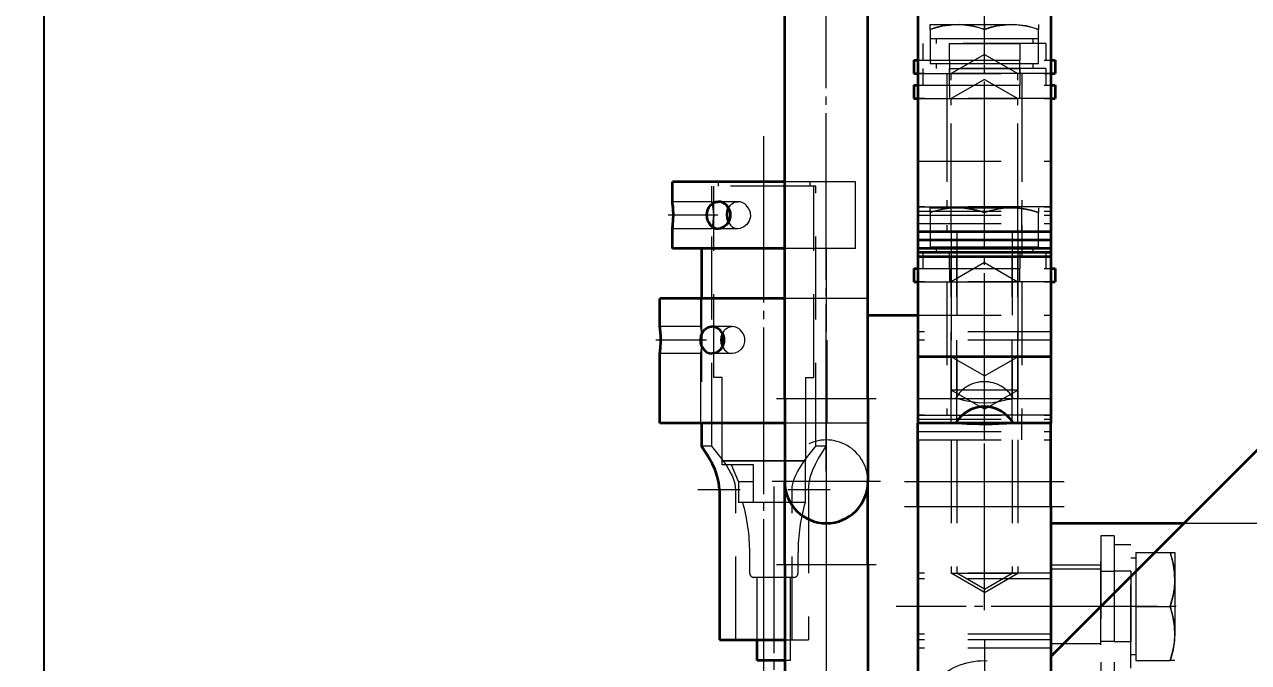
# Model space of a CAD drawing. Header units: millimetres. Extents: x 7914 to 16415, y -883 to 305.
# Drawn here: x 8743 to 8890.1, y -27.7 to 49 of the extents above; entities that cross this region are included whole.
import ezdxf

# ---------------------------------------------------------------- set-up
doc = ezdxf.new("R2010")
doc.units = ezdxf.units.MM
doc.linetypes.add('CENTER-HOKUTO', pattern=[23, 20, -1, 1, -1])
doc.linetypes.add('HIDDEN-HOKUTO', pattern=[3.8, 2.5, -1.3])
doc.layers.add('AM_7', color=2, linetype='CENTER-HOKUTO', lineweight=30)
doc.layers.add('AM_HID', color=1, linetype='HIDDEN-HOKUTO', lineweight=25)
doc.layers.add('word_dim', color=253, linetype='Continuous')
doc.styles.get("Standard").update_dxf_attribs({"font": 'romans.shx', "bigfont": 'bigfont.shx'})
doc.dimstyles.new('RS1-4', dxfattribs={"dimscale": 4, "dimtxt": 3.5, "dimasz": 3, "dimexe": 1, "dimexo": 0, "dimgap": 1, "dimtad": 3, "dimdsep": 46, "dimtxsty": 'Standard', "dimblk1": 'OPEN', "dimblk2": 'OPEN', "dimsah": 1, "dimcen": 0, "dimclrd": 256, "dimclre": 256, "dimclrt": 3, "dimadec": 0, "dimazin": 0, "dimtfac": 1, "dimtmove": 0, "dimatfit": 3, "dimldrblk": 'OPEN', "dimfxl": 0, "dimtolj": 1, "dimtzin": 0, "dimarcsym": 0})

# ---------------------------------------------------------------- blocks, each defined once
blk = doc.blocks.new('_Open')
at = {"color": 0, "lineweight": -2}
for p, q in [((-1, 0.167), (0, 0)), ((-1, -0.167), (0, 0)), ((0, 0), (-1, 0))]:
    blk.add_line(p, q, dxfattribs=at)
blk = doc.blocks.new('*D268')
at = {"layer": 'DEFPOINTS', "color": 0, "linetype": 'Continuous', "ltscale": 2}
for p in [(8745.36, 190.76), (9008.36, -33.44), (8745.36, -212.44)]:
    blk.add_point(p, dxfattribs=at)
at = {"layer": 'word_dim', "linetype": 'Continuous', "lineweight": -2, "ltscale": 2}
for p, q in [((8745.36, -212.44), (8745.36, 194.76)), ((9008.36, -33.44), (9008.36, 194.76)), ((8996.36, 190.76), (8757.36, 190.76))]:
    blk.add_line(p, q, dxfattribs=at)
at = {"layer": 'word_dim', "linetype": 'Continuous', "lineweight": -2, "ltscale": 2, "xscale": 12, "yscale": 12, "zscale": 12, "rotation": 180}
blk.add_blockref('_Open', (8745.36, 190.76), dxfattribs=at)
at = {"layer": 'word_dim', "linetype": 'Continuous', "lineweight": -2, "ltscale": 2, "xscale": 12, "yscale": 12, "zscale": 12}
blk.add_blockref('_Open', (9008.36, 190.76), dxfattribs=at)
at = {"layer": 'word_dim', "color": 3, "linetype": 'Continuous', "ltscale": 2, "insert": (8876.86, 201.76), "char_height": 14, "attachment_point": 5}
blk.add_mtext('\\A1;263', dxfattribs=at)
blk = doc.blocks.new('*D269')
at = {"layer": 'DEFPOINTS', "color": 0, "linetype": 'Continuous', "ltscale": 2}
for p in [(8839.36, 126.87), (8673.65, -219.94), (8795.36, -219.94)]:
    blk.add_point(p, dxfattribs=at)
at = {"layer": 'word_dim', "linetype": 'Continuous', "lineweight": -2, "ltscale": 2}
for p, q in [((8839.36, 126.87), (8669.65, 126.87)), ((8673.65, 114.87), (8673.65, -207.94)), ((8795.36, -219.94), (8669.65, -219.94))]:
    blk.add_line(p, q, dxfattribs=at)
at = {"layer": 'word_dim', "linetype": 'Continuous', "lineweight": -2, "ltscale": 2, "xscale": 12, "yscale": 12, "zscale": 12}
for p, rotation in [((8673.65, 126.87), 90), ((8673.65, -219.94), 270)]:
    blk.add_blockref('_Open', p, dxfattribs=dict(at, rotation=rotation))
at = {"layer": 'word_dim', "color": 3, "linetype": 'Continuous', "ltscale": 2, "insert": (8662.65, -46.54), "char_height": 14, "attachment_point": 5, "rotation": 90}
blk.add_mtext('\\A1;346.81', dxfattribs=at)

msp = doc.modelspace()

# ---------------------------------------------------------------- linework, layer by layer
at = {"color": 7, "lineweight": 35}
for p, q in [((8834.359, 4.056), (8834.359, 91.376)), ((8844.359, 4.056), (8844.359, 91.376)), ((8850.359, 59.413), (8850.359, 24.056)), ((8866.359, 59.413), (8866.359, 24.056)), ((8916.359, 23.056), (8866.359, -26.944)), ((8850.359, -0.944), (8850.359, -25.944)), ((8850.359, -8.944), (8850.359, -36.072)), ((8866.359, -8.944), (8866.359, -36.072)), ((8834.359, -15.944), (8834.359, -80.944)), ((8844.359, -15.944), (8844.359, -80.944))]:
    msp.add_line(p, q, dxfattribs=at)
at = {"color": 7, "lineweight": 35, "ltscale": 0.011682}
msp.add_line((8849.859, 44.656), (8850.327, 44.656), dxfattribs=at)
at = {"color": 7, "lineweight": 35, "ltscale": 0.04}
for p, q in [((8849.859, 44.656), (8849.859, 43.056)), ((8866.859, 44.656), (8866.859, 43.056)), ((8849.859, 41.656), (8849.859, 40.056)), ((8866.859, 41.656), (8866.859, 40.056)), ((8849.859, 19.656), (8849.859, 18.056)), ((8866.859, 19.656), (8866.859, 18.056))]:
    msp.add_line(p, q, dxfattribs=at)
at = {"color": 7, "lineweight": 35, "ltscale": 0.011673}
msp.add_line((8866.392, 44.656), (8866.859, 44.656), dxfattribs=at)
at = {"color": 7, "lineweight": 35, "ltscale": 0.012515}
for p, q in [((8849.859, 43.056), (8850.36, 43.056)), ((8866.359, 43.056), (8866.859, 43.056)), ((8849.859, 41.656), (8850.36, 41.656)), ((8866.359, 41.656), (8866.859, 41.656)), ((8849.859, 40.056), (8850.36, 40.056)), ((8866.359, 40.056), (8866.859, 40.056)), ((8849.859, 19.656), (8850.36, 19.656)), ((8866.359, 19.656), (8866.859, 19.656)), ((8849.859, 18.056), (8850.36, 18.056)), ((8866.359, 18.056), (8866.859, 18.056))]:
    msp.add_line(p, q, dxfattribs=at)
at = {"color": 7, "lineweight": 35, "ltscale": 0.059475}
for p, q in [((8820.859, 27.677), (8820.859, 30.056)), ((8820.859, 22.056), (8820.859, 24.435))]:
    msp.add_line(p, q, dxfattribs=at)
at = {"color": 7, "lineweight": 35, "ltscale": 0.3375}
for p, q in [((8834.359, 30.056), (8820.859, 30.056)), ((8834.359, 22.056), (8820.859, 22.056))]:
    msp.add_line(p, q, dxfattribs=at)
at = {"color": 7, "lineweight": 35, "ltscale": 0.001444}
msp.add_line((8820.868, 27.62), (8820.859, 27.677), dxfattribs=at)
at = {"color": 7, "lineweight": 35, "ltscale": 0.001501}
msp.add_line((8827.584, 25.279), (8827.608, 25.224), dxfattribs=at)
at = {"color": 7, "lineweight": 35, "ltscale": 0.4}
for p, q in [((8866.359, 24.056), (8850.359, 24.056)), ((8866.359, 24.056), (8850.359, 24.056)), ((8866.359, 23.056), (8850.359, 23.056)), ((8866.359, 23.056), (8850.359, 23.056)), ((8866.359, 22.056), (8850.359, 22.056)), ((8866.359, 22.056), (8850.359, 22.056)), ((8866.359, 21.556), (8850.359, 21.556)), ((8866.359, 21.556), (8850.359, 21.556)), ((8866.359, 21.056), (8850.359, 21.056)), ((8866.359, 21.056), (8850.359, 21.056)), ((8866.359, 9.056), (8850.359, 9.056))]:
    msp.add_line(p, q, dxfattribs=at)
at = {"color": 7, "lineweight": 35, "ltscale": 0.025}
for p, q in [((8850.359, 24.056), (8850.359, 23.056)), ((8866.359, 24.056), (8866.359, 23.056)), ((8850.359, 23.056), (8850.359, 22.056)), ((8866.359, 23.056), (8866.359, 22.056))]:
    msp.add_line(p, q, dxfattribs=at)
at = {"color": 7, "lineweight": 35, "ltscale": 0.15}
for p, q in [((8824.359, 22.056), (8824.359, 16.056)), ((8844.359, 14.056), (8850.359, 14.056))]:
    msp.add_line(p, q, dxfattribs=at)
at = {"color": 7, "lineweight": 35, "ltscale": 0.0125}
for p, q in [((8850.359, 22.056), (8850.359, 21.556)), ((8850.359, 21.556), (8850.359, 21.056)), ((8866.359, 22.056), (8866.359, 21.556)), ((8866.359, 21.556), (8866.359, 21.056))]:
    msp.add_line(p, q, dxfattribs=at)
at = {"color": 7, "lineweight": 35, "ltscale": 0.3}
for p, q in [((8850.359, 21.056), (8850.359, 9.056)), ((8866.359, 21.056), (8866.359, 9.056))]:
    msp.add_line(p, q, dxfattribs=at)
at = {"color": 7, "lineweight": 35, "ltscale": 0.084475}
msp.add_line((8819.359, 12.677), (8819.359, 16.056), dxfattribs=at)
at = {"color": 7, "lineweight": 35, "ltscale": 0.375}
for p, q in [((8834.359, 16.056), (8819.359, 16.056)), ((8834.359, 1.056), (8819.359, 1.056))]:
    msp.add_line(p, q, dxfattribs=at)
at = {"color": 7, "lineweight": 35, "ltscale": 0.001639}
msp.add_line((8819.368, 12.612), (8819.359, 12.677), dxfattribs=at)
at = {"color": 7, "lineweight": 35, "ltscale": 0.209475}
msp.add_line((8819.359, 1.056), (8819.359, 9.435), dxfattribs=at)
at = {"color": 7, "lineweight": 35, "ltscale": 0.2}
for p, q in [((8850.359, 9.056), (8850.359, 1.056)), ((8866.359, 9.056), (8866.359, 1.056))]:
    msp.add_line(p, q, dxfattribs=at)
at = {"color": 7, "lineweight": 35, "ltscale": 0.25}
for p, q in [((8834.359, 4.056), (8834.359, -5.944)), ((8844.359, 4.056), (8844.359, -5.944)), ((8850.359, -8.944), (8850.359, 1.056)), ((8866.359, -8.944), (8866.359, 1.056)), ((8834.359, -15.944), (8834.359, -5.944)), ((8844.359, -15.944), (8844.359, -5.944)), ((8866.359, -10.944), (8876.359, -10.944))]:
    msp.add_line(p, q, dxfattribs=at)
at = {"color": 7, "lineweight": 35, "ltscale": 0.06875}
msp.add_line((8824.359, 1.056), (8824.359, -1.694), dxfattribs=at)
at = {"color": 7, "lineweight": 35, "ltscale": 0.113397}
for p, q in [((8854.895, 1.056), (8850.359, 1.056)), ((8866.359, 1.056), (8861.823, 1.056))]:
    msp.add_line(p, q, dxfattribs=at)
at = {"color": 7, "lineweight": 35, "ltscale": 0.174365}
msp.add_line((8861.87, 1.056), (8854.895, 1.056), dxfattribs=at)
at = {"color": 7, "lineweight": 35, "ltscale": 0.45}
msp.add_line((8826.503, -6.944), (8826.503, -24.944), dxfattribs=at)
msp.add_line((8826.503, -6.944), (8826.503, -24.944), dxfattribs=at)
at = {"color": 7, "lineweight": 35, "ltscale": 0.149997}
msp.add_line((8876.359, -10.944), (8882.359, -10.944), dxfattribs=at)
at = {"color": 7, "lineweight": 35, "ltscale": 0.196402}
msp.add_line((8826.503, -24.944), (8834.359, -24.944), dxfattribs=at)
at = {"color": 7, "lineweight": 35, "ltscale": 0.0625}
msp.add_line((8831.059, -27.444), (8831.059, -24.944), dxfattribs=at)
at = {"color": 7, "lineweight": 35, "ltscale": 0.253194}
msp.add_line((8850.359, -25.944), (8850.359, -36.072), dxfattribs=at)
at = {"color": 7, "lineweight": 35, "ltscale": 0.082501}
msp.add_line((8834.359, -27.444), (8831.059, -27.444), dxfattribs=at)
at = {"color": 7, "lineweight": 35}
for points in [[(8825.174, 25.279), (8825.047, 25.699), (8825.017, 26.143), (8825.085, 26.582), (8825.246, 26.978), (8825.493, 27.309), (8825.815, 27.546), (8826.079, 27.644), (8826.359, 27.677)], [(8827.638, 26.833), (8827.345, 27.241), (8827.158, 27.403), (8826.951, 27.531), (8826.661, 27.64), (8826.359, 27.677)], [(8827.638, 26.833), (8827.797, 26.359), (8827.812, 25.856), (8827.681, 25.372), (8827.42, 24.953), (8827.06, 24.642), (8826.635, 24.466), (8826.359, 24.435)], [(8827.584, 25.279), (8827.467, 25.7), (8827.44, 26.145), (8827.503, 26.584), (8827.608, 26.888)], [(8825.174, 25.279), (8825.429, 24.871), (8825.598, 24.708), (8825.789, 24.58), (8826.065, 24.472), (8826.359, 24.435)], [(8824.418, 10.279), (8824.29, 10.699), (8824.26, 11.143), (8824.329, 11.581), (8824.491, 11.978), (8824.74, 12.309), (8825.064, 12.546), (8825.329, 12.644), (8825.609, 12.677)], [(8826.882, 11.833), (8826.591, 12.241), (8826.406, 12.404), (8826.199, 12.531), (8825.91, 12.64), (8825.609, 12.677)], [(8826.882, 11.833), (8827.039, 11.359), (8827.055, 10.857), (8826.926, 10.373), (8826.666, 9.953), (8826.308, 9.642), (8826.102, 9.535), (8825.884, 9.466), (8825.609, 9.435)], [(8824.418, 10.279), (8824.676, 9.871), (8824.846, 9.708), (8825.038, 9.58), (8825.315, 9.472), (8825.609, 9.435)], [(8855.705, 1.056), (8856.291, 1.038), (8857.716, 0.976), (8858.527, 0.968), (8860.092, 1.021), (8861.014, 1.056)], [(8826.503, -6.944), (8826.436, -6.092), (8826.249, -5.272), (8825.984, -4.529), (8825.67, -3.843), (8825.337, -3.222), (8825.032, -2.71), (8824.359, -1.694)]]:
    msp.add_lwpolyline(points, dxfattribs=at)
for centre, radius, start, end in [((8809.491, 26.007), 11.49, 4.12316, 8.35707), ((8809.937, 26.059), 11.043, 351.54413, 4.02103), ((8809.793, 26.039), 11.187, 0.07741, 5.47804), ((8809.263, 26.129), 11.72, 351.97304, 354.51484), ((8806.517, 11.017), 12.949, 3.61336, 7.36509), ((8806.917, 11.059), 12.548, 352.56483, 3.53872), ((8806.741, 11.039), 12.724, 0.06617, 4.84076), ((8828.818, 11.056), 2.076, 158.41229, 201.57763), ((8806.259, 11.118), 13.208, 352.96358, 355.15832), ((8858.359, -0.944), 4, 30.00197, 149.9974), ((8839.359, -5.944), 5, 180.00001, 0)]:
    msp.add_arc(centre, radius, start, end, dxfattribs=at)
at = {"layer": 'AM_7', "color": 2, "lineweight": 13}
for p, q in [((8839.359, -4.676), (8839.359, 100.108)), ((8858.359, -0.9), (8858.359, 51.634)), ((8858.359, 49.082), (8858.359, 48.309)), ((8831.859, -30.444), (8831.859, 35.556)), ((8826.324, 26.056), (8820.363, 26.056)), ((8824.941, 11.056), (8818.852, 11.056)), ((8833.359, 4.056), (8845.359, 4.056)), ((8858.359, -21.384), (8858.359, 4.187)), ((8839.359, 0.556), (8839.359, -12.444)), ((8828.986, -6.944), (8823.911, -6.944)), ((8845.859, -5.944), (8832.859, -5.944)), ((8833.059, -6.544), (8833.059, -29.344)), ((8839.808, -6.944), (8834.732, -6.944)), ((8848.759, -5.944), (8867.959, -5.944)), ((8839.359, -9.444), (8839.359, -87.445)), ((8848.759, -8.944), (8867.959, -8.944)), ((8845.359, -15.944), (8833.359, -15.944)), ((8879.179, -20.944), (8847.739, -20.944)), ((8881.386, -20.944), (8880.613, -20.944)), ((8858.359, -24.894), (8858.359, -46.994))]:
    msp.add_line(p, q, dxfattribs=at)
at = {"layer": 'AM_HID', "color": 1, "lineweight": 13, "ltscale": 4}
for p, q in [((8858.359, 47.256), (8858.359, 51.374)), ((8858.359, 47.256), (8858.359, 51.374)), ((8851.859, 48.374), (8851.859, 48.956)), ((8851.859, 48.956), (8864.859, 48.956)), ((8864.859, 48.956), (8864.859, 48.374)), ((8851.859, 48.374), (8851.859, 44.256)), ((8851.859, 47.256), (8858.359, 47.256)), ((8852.544, 47.256), (8852.544, 46.656)), ((8858.359, 44.256), (8858.359, 48.374)), ((8858.359, 44.256), (8858.359, 48.374)), ((8858.359, 47.256), (8864.859, 47.256)), ((8864.174, 47.256), (8864.174, 46.656)), ((8864.859, 44.256), (8864.859, 48.374)), ((8865.759, 46.656), (8850.959, 46.656)), ((8850.959, 46.656), (8850.959, 44.656)), ((8854.109, 46.656), (8854.109, 44.656)), ((8854.109, 46.656), (8862.609, 46.656)), ((8862.609, 46.656), (8862.609, 44.656)), ((8865.759, 46.656), (8865.759, 44.656)), ((8850.327, 44.656), (8866.392, 44.656)), ((8851.859, 44.256), (8858.359, 44.256)), ((8852.544, 44.256), (8852.544, 43.656)), ((8854.109, 44.656), (8862.609, 44.656)), ((8854.159, 44.656), (8854.159, 43.056)), ((8858.359, 45.365), (8854.359, 43.056)), ((8858.359, 45.365), (8862.359, 43.056)), ((8858.359, 44.256), (8864.859, 44.256)), ((8862.559, 44.656), (8862.559, 43.056)), ((8864.174, 44.256), (8864.174, 43.656)), ((8866.359, 43.056), (8850.359, 43.056)), ((8850.36, 43.056), (8866.359, 43.056)), ((8865.759, 43.656), (8850.959, 43.656)), ((8850.959, 43.656), (8850.959, 41.656)), ((8853.859, 43.056), (8853.859, 27.056)), ((8854.109, 43.656), (8854.109, 41.656)), ((8854.109, 43.656), (8862.609, 43.656)), ((8861.87, 43.056), (8854.359, 43.056)), ((8854.359, 27.056), (8854.359, 43.056)), ((8854.359, 27.056), (8854.359, 43.056)), ((8862.359, 43.056), (8854.849, 43.056)), ((8862.359, 27.056), (8862.359, 43.056)), ((8862.359, 27.056), (8862.359, 43.056)), ((8862.609, 43.656), (8862.609, 41.656)), ((8862.859, 43.056), (8862.859, 27.056)), ((8865.759, 43.656), (8865.759, 41.656)), ((8850.36, 41.656), (8866.359, 41.656)), ((8854.109, 41.656), (8862.609, 41.656)), ((8854.159, 41.656), (8854.159, 40.056)), ((8858.359, 42.365), (8854.359, 40.056)), ((8858.359, 42.365), (8862.359, 40.056)), ((8862.559, 41.656), (8862.559, 40.056)), ((8866.359, 40.056), (8850.359, 40.056)), ((8850.36, 40.056), (8866.359, 40.056)), ((8853.859, 40.056), (8853.859, 24.056)), ((8854.359, 40.056), (8861.87, 40.056)), ((8854.359, 24.056), (8854.359, 40.056)), ((8854.359, 24.056), (8854.359, 40.056)), ((8854.849, 40.056), (8862.359, 40.056)), ((8862.359, 24.056), (8862.359, 40.056)), ((8862.359, 24.056), (8862.359, 40.056)), ((8862.859, 40.056), (8862.859, 24.056)), ((8850.359, 32.556), (8866.359, 32.556)), ((8825.609, 27.677), (8825.609, 29.556)), ((8838.109, 29.556), (8825.609, 29.556)), ((8825.859, 6.556), (8825.859, 29.556)), ((8837.859, 29.556), (8825.859, 29.556)), ((8826.359, 30.056), (8826.359, 29.556)), ((8842.859, 30.056), (8834.359, 30.056)), ((8837.359, 30.056), (8837.359, 29.556)), ((8837.859, 6.556), (8837.859, 29.556)), ((8838.109, -1.694), (8838.109, 29.556)), ((8842.859, 22.056), (8842.859, 30.056)), ((8825.609, 27.677), (8820.859, 27.677)), ((8828.734, 27.677), (8826.359, 27.677)), ((8866.359, 27.056), (8850.359, 27.056)), ((8850.359, 27.056), (8866.359, 27.056)), ((8850.359, 26.556), (8866.359, 26.556)), ((8850.359, 26.556), (8866.359, 26.556)), ((8851.859, 26.374), (8851.859, 26.956)), ((8851.859, 26.956), (8864.859, 26.956)), ((8862.859, 26.556), (8862.859, 27.056)), ((8862.859, 26.556), (8862.859, 27.056)), ((8862.859, 26.556), (8862.859, 27.056)), ((8862.859, 26.056), (8862.859, 26.556)), ((8862.859, 26.056), (8862.859, 26.556)), ((8862.859, 26.056), (8862.859, 26.556)), ((8864.859, 26.956), (8864.859, 26.374)), ((8820.952, 25.279), (8820.929, 25.009)), ((8850.359, 26.056), (8866.359, 26.056)), ((8850.359, 26.056), (8866.359, 26.056)), ((8850.359, 25.056), (8866.359, 25.056)), ((8850.359, 25.056), (8866.359, 25.056)), ((8851.859, 26.374), (8851.859, 22.256)), ((8858.359, 22.256), (8858.359, 26.374)), ((8858.359, 22.256), (8858.359, 26.374)), ((8862.859, 25.056), (8862.859, 26.056)), ((8862.859, 25.056), (8862.859, 26.056)), ((8862.859, 25.056), (8862.859, 26.056)), ((8862.859, 24.056), (8862.859, 25.056)), ((8862.859, 24.056), (8862.859, 25.056)), ((8862.859, 24.056), (8862.859, 25.056)), ((8864.859, 22.256), (8864.859, 26.374)), ((8820.868, 24.492), (8820.859, 24.435)), ((8825.609, 24.435), (8820.859, 24.435)), ((8825.609, -1.694), (8825.609, 24.435)), ((8828.734, 24.435), (8826.359, 24.435)), ((8854.359, 24.056), (8854.359, 9.056)), ((8854.359, 24.056), (8854.359, 4.056)), ((8855.036, 24.056), (8855.036, 4.056)), ((8861.683, 24.056), (8861.683, 4.056)), ((8862.359, 24.056), (8862.359, 9.056)), ((8862.359, 24.056), (8862.359, 4.056)), ((8862.859, 24.056), (8862.859, 23.056)), ((8862.859, 24.056), (8862.859, 23.056)), ((8862.859, 24.056), (8862.859, 23.056)), ((8851.859, 22.256), (8858.359, 22.256)), ((8852.544, 22.256), (8852.544, 21.656)), ((8858.359, 22.256), (8864.859, 22.256)), ((8862.859, 23.056), (8862.859, 22.056)), ((8862.859, 23.056), (8862.859, 22.056)), ((8862.859, 23.056), (8862.859, 22.056)), ((8864.174, 22.256), (8864.174, 21.656)), ((8842.859, 22.056), (8834.359, 22.056)), ((8839.359, 22.056), (8839.359, -1.694)), ((8865.759, 21.656), (8850.959, 21.656)), ((8850.959, 21.656), (8850.959, 19.656)), ((8854.109, 21.656), (8854.109, 19.656)), ((8854.109, 21.656), (8862.609, 21.656)), ((8854.359, 1.056), (8854.359, 21.056)), ((8854.359, 21.056), (8854.359, 5.056)), ((8855.036, 1.056), (8855.036, 21.056)), ((8861.683, 1.056), (8861.683, 21.056)), ((8862.359, 1.056), (8862.359, 21.056)), ((8862.359, 21.056), (8862.359, 5.056)), ((8862.609, 21.656), (8862.609, 19.656)), ((8862.859, 22.056), (8862.859, 21.556)), ((8862.859, 22.056), (8862.859, 21.556)), ((8862.859, 22.056), (8862.859, 21.556)), ((8862.859, 21.556), (8862.859, 21.056)), ((8862.859, 21.556), (8862.859, 21.056)), ((8862.859, 21.556), (8862.859, 21.056)), ((8865.759, 21.656), (8865.759, 19.656)), ((8850.36, 19.656), (8866.359, 19.656)), ((8854.109, 19.656), (8862.609, 19.656)), ((8854.159, 19.656), (8854.159, 18.056)), ((8858.359, 20.365), (8854.359, 18.056)), ((8858.359, 20.365), (8862.359, 18.056)), ((8862.559, 19.656), (8862.559, 18.056)), ((8866.359, 18.056), (8850.359, 18.056)), ((8850.36, 18.056), (8866.359, 18.056)), ((8853.859, 18.056), (8853.859, 2.056)), ((8854.359, 18.056), (8861.87, 18.056)), ((8854.359, 2.056), (8854.359, 18.056)), ((8854.359, 2.056), (8854.359, 18.056)), ((8854.849, 18.056), (8862.359, 18.056)), ((8862.359, 2.056), (8862.359, 18.056)), ((8862.359, 2.056), (8862.359, 18.056)), ((8862.859, 18.056), (8862.859, 2.056)), ((8824.259, 12.677), (8824.259, 16.056)), ((8824.359, 16.056), (8824.359, 1.056)), ((8844.359, 16.056), (8834.359, 16.056)), ((8839.459, 1.056), (8839.459, 16.056)), ((8844.359, 1.056), (8844.359, 16.056)), ((8844.359, -30.944), (8844.359, 14.056)), ((8850.359, 14.056), (8866.359, 14.056)), ((8824.259, 12.677), (8819.359, 12.677)), ((8828.059, 12.677), (8825.609, 12.677)), ((8866.359, 12.056), (8850.359, 12.056)), ((8866.359, 11.056), (8850.359, 11.056)), ((8819.368, 9.5), (8819.359, 9.435)), ((8824.259, 9.435), (8819.359, 9.435)), ((8819.441, 10.279), (8819.42, 10.003)), ((8824.259, 1.056), (8824.259, 9.435)), ((8828.059, 9.435), (8825.609, 9.435)), ((8826.895, 10.279), (8826.889, 10.293)), ((8861.87, 9.056), (8854.359, 9.056)), ((8858.359, 6.746), (8854.359, 9.056)), ((8862.359, 9.056), (8854.849, 9.056)), ((8858.359, 6.746), (8862.359, 9.056)), ((8826.859, 6.556), (8825.859, 6.556)), ((8826.859, -3.444), (8826.859, 6.556)), ((8836.859, 6.556), (8836.859, -3.444)), ((8836.859, 6.556), (8837.859, 6.556)), ((8861.87, 5.056), (8854.359, 5.056)), ((8858.359, 2.746), (8854.359, 5.056)), ((8862.359, 5.056), (8854.849, 5.056)), ((8858.359, 2.746), (8862.359, 5.056)), ((8850.359, 4.056), (8855.036, 4.056)), ((8855.036, 4.056), (8855.443, 4.056)), ((8855.443, 4.056), (8861.683, 4.056)), ((8861.683, 4.056), (8866.359, 4.056)), ((8866.359, 2.056), (8850.359, 2.056)), ((8850.359, 2.056), (8866.359, 2.056)), ((8850.359, 1.556), (8866.359, 1.556)), ((8850.359, 1.556), (8866.359, 1.556)), ((8862.859, 1.556), (8862.859, 2.056)), ((8862.859, 1.556), (8862.859, 2.056)), ((8862.859, 1.556), (8862.859, 2.056)), ((8862.859, 1.056), (8862.859, 1.556)), ((8862.859, 1.056), (8862.859, 1.556)), ((8862.859, 1.056), (8862.859, 1.556)), ((8844.359, 1.056), (8834.359, 1.056)), ((8850.359, 0.056), (8866.359, 0.056)), ((8850.359, 0.056), (8866.359, 0.056)), ((8862.859, 0.056), (8862.859, 1.056)), ((8862.859, 0.056), (8862.859, 1.056)), ((8862.859, 0.056), (8862.859, 1.056)), ((8862.859, -0.944), (8862.859, 0.056)), ((8862.859, -0.944), (8862.859, 0.056)), ((8862.859, -0.944), (8862.859, 0.056)), ((8850.359, -0.944), (8866.359, -0.944)), ((8850.359, -0.944), (8866.359, -0.944)), ((8854.359, -0.944), (8854.359, -16.944)), ((8854.359, -0.944), (8854.359, -16.944)), ((8854.359, -0.944), (8854.359, -16.944)), ((8855.036, -0.944), (8855.036, -16.944)), ((8861.683, -0.944), (8861.683, -16.944)), ((8862.359, -0.944), (8862.359, -16.944)), ((8862.359, -0.944), (8862.359, -16.944)), ((8862.359, -0.944), (8862.359, -16.944)), ((8866.359, -0.944), (8866.359, -25.944)), ((8825.609, -1.694), (8824.359, -1.694)), ((8839.359, -1.694), (8838.109, -1.694)), ((8836.859, -3.444), (8826.859, -3.444)), ((8826.859, -3.444), (8836.859, -3.444)), ((8826.859, -3.944), (8826.859, -3.444)), ((8830.599, -3.944), (8826.859, -3.944)), ((8828.809, -5.944), (8827.959, -3.944)), ((8830.599, -8.444), (8830.599, -3.944)), ((8836.859, -8.444), (8836.859, -3.444)), ((8828.468, -24.944), (8828.468, -6.944)), ((8828.468, -24.944), (8828.468, -6.944)), ((8828.809, -5.944), (8828.809, -8.444)), ((8828.809, -5.944), (8830.599, -5.944)), ((8828.809, -5.944), (8830.599, -5.944)), ((8835.25, -24.944), (8835.25, -6.944)), ((8835.25, -24.944), (8835.25, -6.944)), ((8837.215, -6.944), (8837.215, -24.944)), ((8837.215, -6.944), (8837.215, -24.944)), ((8830.599, -8.444), (8828.809, -8.444)), ((8836.859, -8.444), (8830.599, -8.444)), ((8872.359, -55.944), (8872.359, -10.944)), ((8882.359, -10.944), (8909.359, -10.944)), ((8873.959, -12.444), (8872.359, -12.444)), ((8872.359, -12.444), (8872.359, -29.444)), ((8873.959, -12.444), (8873.959, -29.444)), ((8830.159, -16.944), (8830.159, -14.444)), ((8835.959, -16.944), (8835.959, -14.444)), ((8875.959, -13.544), (8873.959, -13.544)), ((8875.959, -28.344), (8875.959, -13.544)), ((8876.559, -14.444), (8876.559, -20.944)), ((8876.559, -14.444), (8880.678, -14.444)), ((8880.678, -14.444), (8881.259, -14.444)), ((8881.259, -14.444), (8881.259, -27.444)), ((8866.359, -15.944), (8872.359, -15.944)), ((8876.559, -15.129), (8875.959, -15.129)), ((8835.459, -17.444), (8830.659, -17.444)), ((8831.059, -24.944), (8831.059, -17.444)), ((8835.059, -27.444), (8835.059, -17.444)), ((8866.359, -16.944), (8850.359, -16.944)), ((8866.359, -17.621), (8850.359, -17.621)), ((8854.359, -16.944), (8861.87, -16.944)), ((8854.359, -16.944), (8861.87, -16.944)), ((8858.359, -19.254), (8854.359, -16.944)), ((8858.359, -19.254), (8854.359, -16.944)), ((8854.849, -16.944), (8862.359, -16.944)), ((8854.849, -16.944), (8862.359, -16.944)), ((8855.036, -16.944), (8861.276, -16.944)), ((8858.359, -18.863), (8855.036, -16.944)), ((8855.443, -16.944), (8861.683, -16.944)), ((8858.359, -19.254), (8862.359, -16.944)), ((8858.359, -18.863), (8861.683, -16.944)), ((8858.359, -19.254), (8862.359, -16.944)), ((8872.359, -16.444), (8866.359, -16.444)), ((8873.959, -16.744), (8872.359, -16.744)), ((8873.959, -16.694), (8873.959, -25.194)), ((8875.959, -16.694), (8873.959, -16.694)), ((8875.959, -16.694), (8875.959, -25.194)), ((8876.559, -20.944), (8876.559, -27.444)), ((8876.559, -20.944), (8880.678, -20.944)), ((8876.559, -20.944), (8880.678, -20.944)), ((8834.359, -24.944), (8837.215, -24.944)), ((8866.359, -24.268), (8850.359, -24.268)), ((8866.359, -24.944), (8850.359, -24.944)), ((8866.359, -25.944), (8850.359, -25.944)), ((8872.359, -25.444), (8866.359, -25.444)), ((8866.359, -25.944), (8866.359, -93.944)), ((8873.959, -25.144), (8872.359, -25.144)), ((8875.959, -25.194), (8873.959, -25.194)), ((8835.059, -27.444), (8834.359, -27.444)), ((8876.559, -26.759), (8875.959, -26.759)), ((8876.559, -27.444), (8880.678, -27.444)), ((8881.259, -27.444), (8880.678, -27.444))]:
    msp.add_line(p, q, dxfattribs=at)
for points in [[(8858.359, 48.374), (8857.614, 48.6), (8856.859, 48.777), (8856.114, 48.895), (8855.363, 48.951), (8854.278, 48.914), (8853.202, 48.745), (8852.527, 48.578), (8851.859, 48.374)], [(8851.859, 48.374), (8852.605, 48.6), (8853.36, 48.777), (8854.105, 48.895), (8854.856, 48.951), (8855.941, 48.914), (8857.017, 48.745), (8857.692, 48.578), (8858.359, 48.374)], [(8864.859, 48.374), (8864.114, 48.6), (8863.359, 48.777), (8862.614, 48.895), (8861.863, 48.951), (8860.778, 48.914), (8859.702, 48.745), (8859.027, 48.578), (8858.359, 48.374)], [(8858.359, 48.374), (8859.105, 48.6), (8859.86, 48.777), (8860.605, 48.895), (8861.356, 48.951), (8862.441, 48.914), (8863.517, 48.745), (8864.192, 48.578), (8864.859, 48.374)], [(8825.773, 25.279), (8825.823, 26.084), (8825.767, 26.882), (8825.609, 27.677)], [(8825.773, 26.833), (8825.823, 26.028), (8825.767, 25.23), (8825.609, 24.435)], [(8827.608, 26.888), (8827.851, 27.271), (8828.009, 27.422), (8828.19, 27.542), (8828.452, 27.643), (8828.734, 27.677)], [(8830.048, 26.833), (8829.742, 27.241), (8829.548, 27.403), (8829.335, 27.531), (8829.039, 27.639), (8828.734, 27.677)], [(8830.048, 26.833), (8830.216, 26.358), (8830.232, 25.854), (8830.094, 25.37), (8829.819, 24.952), (8829.446, 24.642), (8829.011, 24.466), (8828.734, 24.435)], [(8858.359, 26.374), (8857.614, 26.6), (8856.859, 26.777), (8856.114, 26.895), (8855.363, 26.951), (8854.278, 26.914), (8853.202, 26.745), (8852.527, 26.578), (8851.859, 26.374)], [(8851.859, 26.374), (8852.605, 26.6), (8853.36, 26.777), (8854.105, 26.895), (8854.856, 26.951), (8855.941, 26.914), (8857.017, 26.745), (8857.692, 26.578), (8858.359, 26.374)], [(8864.859, 26.374), (8864.114, 26.6), (8863.359, 26.777), (8862.614, 26.895), (8861.863, 26.951), (8860.778, 26.914), (8859.702, 26.745), (8859.027, 26.578), (8858.359, 26.374)], [(8858.359, 26.374), (8859.105, 26.6), (8859.86, 26.777), (8860.605, 26.895), (8861.356, 26.951), (8862.441, 26.914), (8863.517, 26.745), (8864.192, 26.578), (8864.859, 26.374)], [(8827.608, 25.224), (8827.851, 24.842), (8828.009, 24.69), (8828.189, 24.57), (8828.452, 24.469), (8828.734, 24.435)], [(8826.889, 11.819), (8827.135, 12.233), (8827.3, 12.399), (8827.488, 12.529), (8827.763, 12.64), (8828.059, 12.677)], [(8829.359, 11.833), (8829.058, 12.241), (8828.867, 12.403), (8828.656, 12.531), (8828.363, 12.639), (8828.059, 12.677)], [(8829.359, 11.833), (8829.523, 11.359), (8829.538, 10.855), (8829.403, 10.371), (8829.134, 9.952), (8828.767, 9.642), (8828.336, 9.466), (8828.059, 9.435)], [(8826.895, 10.279), (8827.141, 9.871), (8827.306, 9.709), (8827.493, 9.58), (8827.766, 9.472), (8828.059, 9.435)], [(8861.276, 3.928), (8860.555, 3.739), (8860.111, 3.649), (8859.324, 3.537), (8858.463, 3.488), (8857.586, 3.519), (8856.769, 3.621), (8856.04, 3.768), (8855.036, 4.056)], [(8826.503, -6.944), (8826.436, -6.092), (8826.249, -5.272), (8825.984, -4.529), (8825.67, -3.843), (8825.337, -3.222), (8825.032, -2.71), (8824.359, -1.694)], [(8828.468, -6.944), (8828.448, -6.575), (8828.39, -6.212), (8828.255, -5.721), (8828.07, -5.252), (8827.824, -4.757), (8827.267, -3.848), (8826.855, -3.264), (8826.098, -2.286), (8825.609, -1.694)], [(8828.468, -6.944), (8828.448, -6.575), (8828.39, -6.212), (8828.255, -5.721), (8828.07, -5.252), (8827.824, -4.757), (8827.267, -3.848), (8826.855, -3.264), (8826.098, -2.286), (8825.609, -1.694)], [(8835.25, -6.944), (8835.271, -6.575), (8835.328, -6.212), (8835.464, -5.721), (8835.649, -5.252), (8835.895, -4.757), (8836.451, -3.848), (8836.864, -3.264), (8837.621, -2.286), (8838.109, -1.694)], [(8835.25, -6.944), (8835.271, -6.575), (8835.328, -6.212), (8835.464, -5.721), (8835.649, -5.252), (8835.895, -4.757), (8836.451, -3.848), (8836.864, -3.264), (8837.621, -2.286), (8838.109, -1.694)], [(8837.215, -6.944), (8837.283, -6.092), (8837.47, -5.272), (8837.735, -4.529), (8838.049, -3.843), (8838.382, -3.222), (8838.687, -2.71), (8839.359, -1.694)], [(8837.215, -6.944), (8837.283, -6.092), (8837.47, -5.272), (8837.735, -4.529), (8838.049, -3.843), (8838.382, -3.222), (8838.687, -2.71), (8839.359, -1.694)], [(8880.678, -14.444), (8880.903, -15.189), (8881.081, -15.945), (8881.199, -16.69), (8881.254, -17.44), (8881.217, -18.526), (8881.048, -19.602), (8880.882, -20.277), (8880.678, -20.944)], [(8880.678, -20.944), (8880.903, -20.199), (8881.081, -19.444), (8881.199, -18.698), (8881.254, -17.948), (8881.217, -16.863), (8881.048, -15.786), (8880.882, -15.111), (8880.678, -14.444)], [(8880.678, -20.944), (8880.903, -21.689), (8881.081, -22.445), (8881.199, -23.19), (8881.254, -23.94), (8881.217, -25.026), (8881.048, -26.102), (8880.882, -26.777), (8880.678, -27.444)], [(8880.678, -27.444), (8880.903, -26.699), (8881.081, -25.944), (8881.199, -25.198), (8881.254, -24.448), (8881.217, -23.363), (8881.048, -22.286), (8880.882, -21.611), (8880.678, -20.944)]]:
    msp.add_lwpolyline(points, dxfattribs=at)
msp.add_circle((8858.359, -35.944), 8.5, dxfattribs=at)
for centre, radius, start, end in [((8810.059, 26.077), 10.919, 5.41415, 8.12483), ((8818.918, 25.939), 6.914, 7.43401, 14.56295), ((8810.29, 26.052), 10.69, 355.85101, 0.01002), ((8818.918, 26.173), 6.914, 345.43705, 352.56599), ((8807.135, 11.084), 12.328, 4.78635, 7.11819), ((8816.801, 11.052), 7.633, 354.18126, 12.28705), ((8816.801, 11.059), 7.633, 347.71295, 5.81874), ((8816.263, 10.972), 8.176, 6.04331, 12.03398), ((8807.301, 11.052), 12.164, 356.35506, 0.00839), ((8816.263, 11.139), 8.176, 347.96602, 353.95669), ((8858.359, 2.056), 4, 30.00137, 149.99815), ((8858.551, 13.345), 9.803, 286.14001, 288.63252), ((8839.359, -5.944), 5, 0, 180.00001), ((8808.558, -14.444), 21.601, 0, 16.12649), ((8857.561, -14.444), 21.601, 163.8735, 180.00001), ((8830.659, -16.944), 0.5, 180.00001, 270), ((8835.459, -16.944), 0.5, 270, 0)]:
    msp.add_arc(centre, radius, start, end, dxfattribs=at)

# ---------------------------------------------------------------- dimensions: what is measured, and where the dimension line sits
at = {"layer": 'word_dim', "linetype": 'Continuous', "ltscale": 2}
dim = msp.add_linear_dim(base=(8745.359, 190.76), p1=(9008.359, -33.444), p2=(8745.359, -212.444), dimstyle='RS1-4', dxfattribs=at)
dim.commit()
dim.dimension.update_dxf_attribs({"geometry": '*D268', "text_midpoint": (8876.859, 201.76)})
dim = msp.add_linear_dim(base=(8673.646, -219.944), p1=(8839.359, 126.867), p2=(8795.359, -219.944), angle=90, dimstyle='RS1-4', dxfattribs=at)
dim.commit()
dim.dimension.update_dxf_attribs({"geometry": '*D269', "text_midpoint": (8662.646, -46.539)})

doc.saveas('drawing.dxf')
